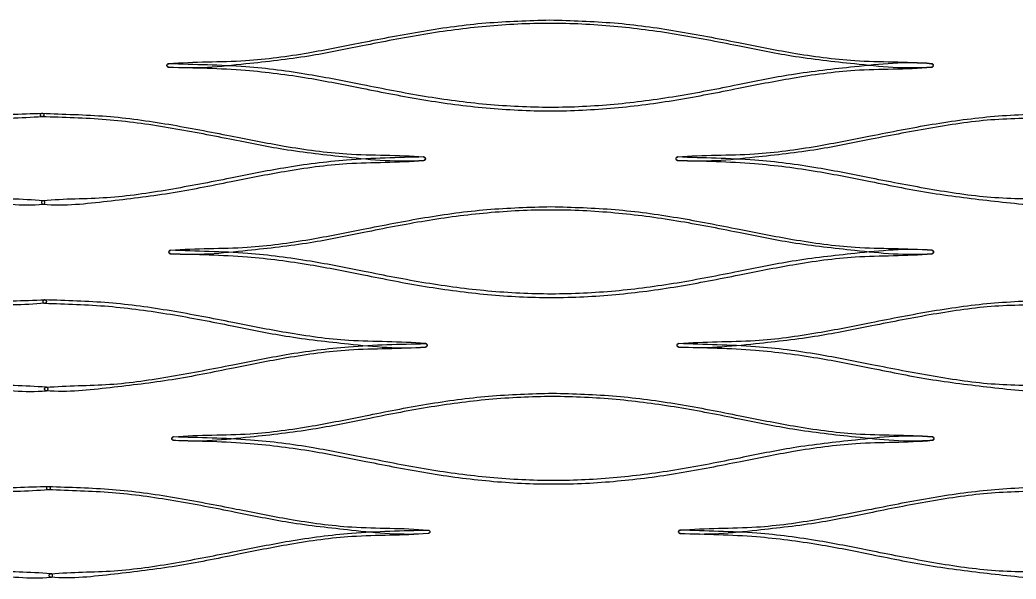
# Model space of a CAD drawing. Extents: x 63.6 to 147.6, y 158.4 to 204.5.
# Drawn here: x 84.26 to 104.75, y 170.83 to 182.33 of the extents above; entities that cross this region are included whole.
import ezdxf

# ---------------------------------------------------------------- set-up
doc = ezdxf.new("R2010")
doc.units = 0
doc.layers.add('Layer_1', color=7, linetype='CONTINUOUS')

msp = doc.modelspace()

# ---------------------------------------------------------------- linework, layer by layer
at = {"layer": 'Layer_1', "color": 7}
for points in [[(95.163981, 182.325381), (95.163981, 182.325381)], [(87.315212, 181.425247), (87.315212, 181.425247)], [(84.711289, 180.40605), (84.711289, 180.40605)], [(84.715155, 180.40605), (84.715155, 180.40605)], [(92.564997, 179.506466), (92.565561, 179.506466)], [(97.788874, 179.506466), (97.788874, 179.506466)], [(95.184922, 178.486719), (95.184922, 178.486719)], [(87.355457, 177.587135), (87.355457, 177.587135)], [(84.763641, 176.567938), (84.763641, 176.567938)], [(84.766943, 176.567938), (84.766943, 176.567938)], [(92.60194, 175.668905), (92.60194, 175.668905)], [(97.810351, 175.668905), (97.810351, 175.668905)], [(95.216334, 174.649707), (95.216334, 174.649707)], [(87.416643, 173.750124), (87.416643, 173.750124)], [(84.841929, 172.73203), (84.841929, 172.73203)], [(84.845768, 172.73203), (84.845768, 172.73203)], [(92.655393, 171.83355), (92.655393, 171.83355)], [(97.842891, 171.83355), (97.842891, 171.83355)]]:
    msp.add_lwpolyline(points, close=True, dxfattribs=at)
for points, knots in [([(95.163981, 182.325381), (94.722533, 182.312663), (93.850214, 182.287531), (92.557375, 182.109621), (91.345576, 181.870416), (90.133215, 181.629536), (88.806441, 181.443492), (87.846009, 181.472282), (87.306635, 181.424141), (87.295648, 181.417689), (87.287466, 181.408144), (87.283121, 181.396272), (87.283121, 181.383667), (87.287466, 181.371795), (87.295648, 181.36225), (87.306635, 181.355799), (87.848053, 181.307343), (88.81231, 181.408834), (90.143861, 181.552684), (91.357956, 181.802924), (92.56808, 182.040893), (93.856146, 182.21161), (95.164192, 182.276693), (96.472778, 182.211558), (97.762311, 182.040845), (98.974237, 181.802971), (100.190007, 181.552709), (101.522644, 181.408906), (102.487475, 181.307331), (103.029033, 181.355799), (103.040019, 181.36225), (103.048202, 181.371795), (103.052547, 181.383667), (103.052547, 181.396272), (103.048202, 181.408144), (103.040019, 181.417689), (103.029033, 181.424141), (102.489516, 181.472295), (101.528504, 181.443527), (100.200634, 181.629573), (98.986598, 181.870456), (97.773004, 182.10957), (96.478708, 182.287489), (95.605638, 182.312652), (95.163981, 182.325381)], [0, 0, 0, 0, 1.324024, 2.616324, 3.908788, 5.029002, 6.327226, 7.910085, 7.922507, 7.934749, 7.947172, 7.959594, 7.971836, 7.984259, 7.996681, 8.008923, 8.021346, 9.610297, 10.913964, 12.037087, 13.326471, 14.613813, 15.93142, 17.249655, 18.538633, 19.830133, 20.954756, 22.259744, 23.849111, 23.861533, 23.873775, 23.886198, 23.89862, 23.910862, 23.923285, 23.935707, 23.947949, 23.960372, 25.543654, 26.843213, 27.964933, 29.259493, 30.553423, 31.878073, 31.878073, 31.878073, 31.878073]), ([(87.315212, 181.425247), (87.309049, 181.423928), (87.296905, 181.421328), (87.284205, 181.406539), (87.280236, 181.3879), (87.286261, 181.369821), (87.300533, 181.356543), (87.312891, 181.355315), (87.319163, 181.354692)], [0, 0, 0, 0, 0.018471, 0.036395, 0.054867, 0.073338, 0.091262, 0.109733, 0.109733, 0.109733, 0.109733]), ([(87.319163, 181.354692), (87.847291, 181.343411), (88.809033, 181.322867), (90.136133, 181.152919), (91.351223, 180.909087), (92.56501, 180.669308), (93.858976, 180.498629), (95.172629, 180.43309), (96.485724, 180.498639), (97.77801, 180.669016), (98.989677, 180.90987), (100.202201, 181.150221), (101.529145, 181.336438), (102.489723, 181.307655), (103.029117, 181.355799), (103.040104, 181.362251), (103.048286, 181.371795), (103.052631, 181.383667), (103.052631, 181.396272), (103.048286, 181.408144), (103.040104, 181.417689), (103.029117, 181.42414), (102.487677, 181.472598), (101.523287, 181.371141), (100.191549, 181.227587), (98.977265, 180.977619), (97.767303, 180.739699), (96.479807, 180.568938), (95.172629, 180.503742), (93.864894, 180.569104), (92.575712, 180.7393), (91.363651, 180.979281), (90.146728, 181.221941), (88.815165, 181.397957), (87.848178, 181.401514), (87.317847, 181.425306), (87.316529, 181.425306), (87.315651, 181.425267), (87.315212, 181.425247)], [0, 0, 0, 0, 1.583741, 2.884058, 4.006731, 5.301587, 6.595023, 7.918726, 9.241624, 10.533347, 11.825784, 12.946076, 14.244686, 15.827603, 15.840026, 15.852268, 15.86469, 15.877113, 15.889355, 15.901778, 15.9142, 15.926442, 15.938865, 17.527881, 18.831895, 19.955065, 21.244447, 22.531245, 23.847733, 25.165026, 26.453538, 27.745339, 28.87089, 30.176611, 31.766451, 31.767769, 31.769086, 31.770404, 31.770404, 31.770404, 31.770404]), ([(84.715155, 180.40605), (84.27424, 180.393373), (83.403171, 180.368329), (82.112495, 180.190818), (80.903475, 179.95173), (79.694245, 179.710766), (78.370415, 179.52473), (77.411803, 179.553429), (76.873246, 179.50536), (76.86226, 179.498908), (76.854077, 179.489363), (76.849732, 179.477491), (76.849732, 179.464886), (76.854077, 179.453015), (76.86226, 179.44347), (76.873246, 179.437018), (77.413849, 179.388634), (78.376281, 179.490012), (79.704874, 179.633208), (80.915956, 179.884697), (82.122858, 180.11695), (83.410319, 180.309965), (84.277751, 180.29644), (84.727599, 180.336601), (84.738586, 180.343053), (84.746768, 180.352598), (84.751113, 180.36447), (84.751113, 180.377075), (84.746768, 180.388946), (84.738586, 180.398491), (84.727599, 180.404944), (84.719323, 180.405679), (84.715155, 180.40605)], [0, 0, 0, 0, 1.322425, 2.612569, 3.902188, 5.01914, 6.314306, 7.894727, 7.90715, 7.919392, 7.931814, 7.944237, 7.956479, 7.968901, 7.981324, 7.993566, 8.005988, 9.592508, 10.893078, 12.012908, 13.299447, 14.584678, 15.900707, 15.91313, 15.925371, 15.937794, 15.950217, 15.962458, 15.974881, 15.987304, 15.999546, 16.011968, 16.011968, 16.011968, 16.011968]), ([(84.711289, 180.40605), (84.707187, 180.405398), (84.699043, 180.404104), (84.68858, 180.397005), (84.681064, 180.387046), (84.677454, 180.375031), (84.678154, 180.362541), (84.683082, 180.351004), (84.691664, 180.341947), (84.702853, 180.336061), (85.154335, 180.315371), (86.021636, 180.301364), (87.313239, 180.11904), (88.52472, 179.884152), (89.740749, 179.633512), (91.072785, 179.490136), (92.036999, 179.388591), (92.57809, 179.437018), (92.589077, 179.44347), (92.597259, 179.453015), (92.601604, 179.464886), (92.601604, 179.477491), (92.597259, 179.489363), (92.589077, 179.498908), (92.57809, 179.50536), (92.039044, 179.553472), (91.078656, 179.524823), (89.751364, 179.7109), (88.537254, 179.951881), (87.323399, 180.189783), (86.029565, 180.371448), (85.155664, 180.386292), (84.713924, 180.406109), (84.712605, 180.406109), (84.711728, 180.406069), (84.711289, 180.40605)], [0, 0, 0, 0, 0.012332, 0.024487, 0.036819, 0.049151, 0.061306, 0.073638, 0.08597, 0.098125, 0.110457, 1.427875, 2.716644, 4.008601, 5.133408, 6.437898, 8.02587, 8.038293, 8.050535, 8.062958, 8.07538, 8.087622, 8.100045, 8.112467, 8.124709, 8.137132, 9.719012, 11.018085, 12.140021, 13.435044, 14.728733, 16.052554, 16.053872, 16.055189, 16.056507, 16.056507, 16.056507, 16.056507]), ([(105.632648, 180.40605), (105.191509, 180.393361), (104.319584, 180.36828), (103.027093, 180.190722), (101.815587, 179.951724), (100.603892, 179.710872), (99.278426, 179.524766), (98.319017, 179.553446), (97.780269, 179.50536), (97.769282, 179.498908), (97.7611, 179.489363), (97.756755, 179.477491), (97.756755, 179.464886), (97.7611, 179.453015), (97.769282, 179.44347), (97.780269, 179.437018), (98.321063, 179.388617), (99.284291, 179.490099), (100.614521, 179.633293), (101.828072, 179.884702), (103.037461, 180.116845), (104.32674, 180.309933), (105.19502, 180.29642), (105.645091, 180.336601), (105.656078, 180.343053), (105.66426, 180.352598), (105.668606, 180.36447), (105.668606, 180.377075), (105.66426, 180.388946), (105.656078, 180.398491), (105.645091, 180.404944), (105.636816, 180.405679), (105.632648, 180.40605)], [0, 0, 0, 0, 1.323099, 2.615143, 3.907624, 5.02708, 6.324078, 7.905072, 7.917494, 7.929736, 7.942159, 7.954581, 7.966823, 7.979246, 7.991668, 8.00391, 8.016333, 9.603425, 10.905826, 12.02816, 13.317574, 14.6047, 15.921396, 15.933818, 15.94606, 15.958483, 15.970905, 15.983147, 15.99557, 16.007992, 16.020234, 16.032657, 16.032657, 16.032657, 16.032657]), ([(76.885775, 179.435911), (77.413423, 179.424665), (78.374477, 179.404182), (79.700824, 179.233883), (80.915856, 178.991272), (82.129346, 178.745965), (83.424685, 178.597568), (84.29706, 178.496895), (84.749189, 178.537435), (84.760176, 178.543886), (84.768358, 178.553431), (84.772703, 178.565303), (84.772703, 178.577908), (84.768358, 178.58978), (84.760176, 178.599324), (84.749189, 178.605776), (84.299213, 178.645948), (83.430615, 178.632565), (82.140046, 178.824976), (80.928252, 179.058704), (79.711413, 179.303133), (78.380621, 179.478946), (77.414306, 179.482754), (76.884458, 179.506526), (76.88314, 179.506526), (76.882262, 179.506486), (76.881823, 179.506466)], [0, 0, 0, 0, 1.582298, 2.881983, 4.004544, 5.299781, 6.593139, 7.915964, 7.928386, 7.940628, 7.953051, 7.965474, 7.977715, 7.990138, 8.002561, 8.014802, 8.027225, 9.343634, 10.632032, 11.924189, 13.049661, 14.354789, 15.943179, 15.944496, 15.945814, 15.947132, 15.947132, 15.947132, 15.947132]), ([(92.565561, 179.506466), (92.036368, 179.495076), (91.073112, 179.474342), (89.745259, 179.304309), (88.533317, 179.05842), (87.326581, 178.82494), (86.04004, 178.63249), (85.17351, 178.64589), (84.724189, 178.605776), (84.713202, 178.599324), (84.70502, 178.58978), (84.700675, 178.577908), (84.700675, 178.565303), (84.70502, 178.553431), (84.713202, 178.543886), (84.724189, 178.537435), (85.175677, 178.496952), (86.045971, 178.597442), (87.337255, 178.74564), (88.545695, 178.99207), (89.75546, 179.231285), (91.079831, 179.417791), (92.038796, 179.388941), (92.577441, 179.437018), (92.588427, 179.44347), (92.59661, 179.453014), (92.600955, 179.464886), (92.600955, 179.477491), (92.59661, 179.489363), (92.588427, 179.498907), (92.57744, 179.505361), (92.569165, 179.506096), (92.564997, 179.506466)], [0, 0, 0, 0, 1.586932, 2.888589, 4.009171, 5.295611, 6.579704, 7.894162, 7.906585, 7.918827, 7.931249, 7.943672, 7.955914, 7.968336, 7.980759, 7.993001, 8.005424, 9.32634, 10.615296, 11.904846, 13.022398, 14.318356, 15.899038, 15.911461, 15.923703, 15.936126, 15.948548, 15.96079, 15.973213, 15.985635, 15.997877, 16.0103, 16.0103, 16.0103, 16.0103]), ([(97.788874, 179.506466), (97.784772, 179.505815), (97.776628, 179.504521), (97.766165, 179.497422), (97.758649, 179.487463), (97.755039, 179.475448), (97.755739, 179.462958), (97.760667, 179.451421), (97.769249, 179.442364), (97.780438, 179.436477), (97.788676, 179.436101), (97.792825, 179.435911)], [0, 0, 0, 0, 0.012332, 0.024487, 0.036819, 0.049151, 0.061306, 0.073638, 0.08597, 0.098125, 0.110457, 0.110457, 0.110457, 0.110457]), ([(97.792825, 179.435911), (98.320185, 179.424677), (99.280361, 179.404223), (100.605069, 179.23396), (101.817718, 178.991303), (103.028697, 178.745895), (104.322028, 178.597483), (105.193393, 178.496924), (105.645204, 178.537435), (105.656191, 178.543886), (105.664373, 178.553431), (105.668718, 178.565303), (105.668718, 178.577908), (105.664373, 178.58978), (105.656191, 178.599324), (105.645204, 178.605776), (105.19555, 178.64592), (104.327964, 178.632539), (103.039404, 178.824882), (101.830116, 179.058742), (100.615659, 179.303211), (99.286505, 179.478982), (98.321068, 179.482767), (97.791509, 179.506526), (97.79019, 179.506526), (97.789313, 179.506486), (97.788874, 179.506466)], [0, 0, 0, 0, 1.581431, 2.879347, 3.999632, 5.291923, 6.583173, 7.905054, 7.917476, 7.929718, 7.942141, 7.954563, 7.966805, 7.979228, 7.99165, 8.003892, 8.016315, 9.331766, 10.618063, 11.90728, 13.030476, 14.333834, 15.921358, 15.922675, 15.923993, 15.925311, 15.925311, 15.925311, 15.925311]), ([(95.184922, 178.486719), (94.744407, 178.47403), (93.873986, 178.448958), (92.584066, 178.271341), (91.375262, 178.032378), (90.166055, 177.791401), (88.842586, 177.605434), (87.88444, 177.634059), (87.346316, 177.586028), (87.335329, 177.579576), (87.327146, 177.570032), (87.322801, 177.55816), (87.322801, 177.545555), (87.327146, 177.533683), (87.335329, 177.524138), (87.346316, 177.517687), (87.886488, 177.469341), (88.848462, 177.570689), (90.176707, 177.71457), (91.38764, 177.964882), (92.594765, 178.20261), (93.879913, 178.373051), (95.185245, 178.437981), (96.491274, 178.372992), (97.778429, 178.202535), (98.988115, 177.964894), (100.201494, 177.714658), (101.531366, 177.570765), (102.494142, 177.469322), (103.034536, 177.517687), (103.045523, 177.524138), (103.053705, 177.533683), (103.05805, 177.545555), (103.05805, 177.55816), (103.053705, 177.570032), (103.045523, 177.579576), (103.034536, 177.586028), (102.496191, 177.634079), (101.537241, 177.605462), (100.212146, 177.791508), (99.000493, 178.032383), (97.789127, 178.27126), (96.497201, 178.448912), (95.625758, 178.474018), (95.184922, 178.486719)], [0, 0, 0, 0, 1.321224, 2.610626, 3.899992, 5.01724, 6.3123, 7.891432, 7.903855, 7.916097, 7.92852, 7.940942, 7.953184, 7.965607, 7.978029, 7.990271, 8.002694, 9.587931, 10.888428, 12.00858, 13.294852, 14.579301, 15.894116, 17.209894, 18.49645, 19.785649, 20.908261, 22.21052, 23.796417, 23.808839, 23.821081, 23.833504, 23.845926, 23.858168, 23.870591, 23.883013, 23.895255, 23.907678, 25.487469, 26.784292, 27.903999, 29.196292, 30.487801, 31.809989, 31.809989, 31.809989, 31.809989]), ([(87.355457, 177.587135), (87.351352, 177.586516), (87.343201, 177.585288), (87.332687, 177.578275), (87.325095, 177.568381), (87.321391, 177.5564), (87.321991, 177.54391), (87.326825, 177.532339), (87.33533, 177.523218), (87.346467, 177.517245), (87.354698, 177.516802), (87.358844, 177.51658)], [0, 0, 0, 0, 0.012327, 0.024477, 0.036803, 0.04913, 0.06128, 0.073606, 0.085933, 0.098083, 0.110409, 0.110409, 0.110409, 0.110409]), ([(87.358844, 177.51658), (87.885912, 177.505287), (88.845966, 177.484717), (90.170867, 177.314791), (91.384149, 177.07097), (92.595929, 176.831373), (93.887332, 176.660959), (95.198039, 176.595638), (96.507946, 176.660754), (97.796952, 176.830954), (99.00531, 177.071757), (100.214541, 177.312123), (101.538175, 177.498294), (102.496454, 177.469652), (103.034621, 177.517686), (103.045607, 177.524138), (103.05379, 177.533683), (103.058135, 177.545555), (103.058135, 177.55816), (103.05379, 177.570032), (103.045607, 177.579577), (103.034621, 177.586028), (102.49436, 177.634381), (101.532138, 177.533075), (100.20352, 177.389476), (98.992431, 177.13955), (97.785874, 176.901642), (96.50185, 176.731044), (95.197943, 176.666292), (93.893063, 176.731437), (92.606256, 176.901381), (91.396101, 177.141052), (90.181096, 177.38408), (88.851861, 177.558508), (87.886945, 177.566835), (87.357715, 177.587179), (87.356586, 177.587179), (87.355833, 177.58715), (87.355457, 177.587135)], [0, 0, 0, 0, 1.580564, 2.878995, 4.00017, 5.293091, 6.583945, 7.904424, 9.224305, 10.512665, 11.801613, 12.918992, 14.214319, 15.793579, 15.806002, 15.818244, 15.830666, 15.843089, 15.855331, 15.867753, 15.880176, 15.892418, 15.90484, 17.490339, 18.791333, 19.911746, 21.197484, 22.480655, 23.793987, 25.108202, 26.394401, 27.684411, 28.80832, 30.111886, 31.698402, 31.699531, 31.700661, 31.70179, 31.70179, 31.70179, 31.70179]), ([(84.766943, 176.567938), (84.32728, 176.555268), (83.458947, 176.530245), (82.172665, 176.352766), (80.968372, 176.113584), (79.763905, 175.872837), (78.444842, 175.687139), (77.489475, 175.715717), (76.952607, 175.667798), (76.94162, 175.661346), (76.933438, 175.651801), (76.929093, 175.639929), (76.929093, 175.627324), (76.933438, 175.615453), (76.94162, 175.605908), (76.952607, 175.599457), (77.491521, 175.551222), (78.45072, 175.652383), (79.774529, 175.795722), (80.98082, 176.047148), (82.183034, 176.27934), (83.466112, 176.471945), (84.330807, 176.458441), (84.779387, 176.498489), (84.790373, 176.504941), (84.798556, 176.514486), (84.802901, 176.526357), (84.802901, 176.538962), (84.798556, 176.550834), (84.790373, 176.560379), (84.779386, 176.566832), (84.771111, 176.567567), (84.766943, 176.567938)], [0, 0, 0, 0, 1.318666, 2.604361, 3.889079, 5.001526, 6.291942, 7.86733, 7.879752, 7.891994, 7.904417, 7.916839, 7.929081, 7.941504, 7.953926, 7.966168, 7.978591, 9.560076, 10.855923, 11.971287, 13.252904, 14.53366, 15.84591, 15.858332, 15.870574, 15.882997, 15.895419, 15.907661, 15.920084, 15.932506, 15.944748, 15.957171, 15.957171, 15.957171, 15.957171]), ([(84.763641, 176.567938), (84.75747, 176.566668), (84.74531, 176.564166), (84.732498, 176.549485), (84.728382, 176.530886), (84.73426, 176.512767), (84.74842, 176.499381), (84.760763, 176.498055), (84.767028, 176.497382)], [0, 0, 0, 0, 0.018464, 0.036381, 0.054845, 0.073309, 0.091225, 0.109689, 0.109689, 0.109689, 0.109689]), ([(84.767028, 176.497382), (85.205317, 176.484792), (86.072639, 176.459878), (87.359799, 176.282268), (88.56993, 176.046441), (89.783582, 175.796148), (91.112709, 175.652561), (92.074696, 175.551146), (92.614468, 175.599457), (92.625455, 175.605908), (92.633637, 175.615453), (92.637982, 175.627324), (92.637982, 175.639929), (92.633637, 175.651801), (92.625455, 175.661346), (92.614468, 175.667798), (92.076697, 175.715797), (91.118405, 175.687252), (89.793862, 175.873068), (88.581853, 176.113657), (87.370079, 176.352004), (86.078569, 176.532001), (85.206626, 176.551041), (84.765899, 176.567981), (84.76477, 176.567981), (84.764017, 176.567952), (84.763641, 176.567938)], [0, 0, 0, 0, 1.314555, 2.60135, 3.891523, 5.014265, 6.315996, 7.900041, 7.912464, 7.924705, 7.937128, 7.949551, 7.961793, 7.974215, 7.986638, 7.99888, 8.011302, 9.589383, 10.88594, 12.005934, 13.299045, 14.590529, 15.911354, 15.912483, 15.913612, 15.914742, 15.914742, 15.914742, 15.914742]), ([(105.632648, 176.567938), (105.192617, 176.555248), (104.322944, 176.530169), (103.033928, 176.352654), (101.825867, 176.113525), (100.617498, 175.872983), (99.295527, 175.687186), (98.338599, 175.715761), (97.801238, 175.667798), (97.790251, 175.661346), (97.782069, 175.651801), (97.777724, 175.639929), (97.777724, 175.627324), (97.782069, 175.615453), (97.790251, 175.605908), (97.801238, 175.599457), (98.340648, 175.551178), (99.301411, 175.652522), (100.628128, 175.795837), (101.838317, 176.047104), (103.044289, 176.279216), (104.330106, 176.471894), (105.196136, 176.458407), (105.645091, 176.498489), (105.656078, 176.504941), (105.66426, 176.514486), (105.668606, 176.526357), (105.668606, 176.538962), (105.66426, 176.550834), (105.656078, 176.560379), (105.645091, 176.566832), (105.636816, 176.567567), (105.632648, 176.567938)], [0, 0, 0, 0, 1.319773, 2.608391, 3.89725, 5.013695, 6.307348, 7.884207, 7.89663, 7.908872, 7.921295, 7.933717, 7.945959, 7.958382, 7.970804, 7.983046, 7.995469, 9.578433, 10.877522, 11.996872, 13.282624, 14.566296, 15.879666, 15.892088, 15.90433, 15.916753, 15.929175, 15.941417, 15.95384, 15.966262, 15.978504, 15.990927, 15.990927, 15.990927, 15.990927]), ([(76.965135, 175.598349), (77.491472, 175.587084), (78.450495, 175.566557), (79.77426, 175.396207), (80.987334, 175.153761), (82.198653, 174.908477), (83.491263, 174.760409), (84.361598, 174.659986), (84.812576, 174.700424), (84.823563, 174.706875), (84.831745, 174.71642), (84.83609, 174.728291), (84.83609, 174.740896), (84.831745, 174.752768), (84.823563, 174.762313), (84.812576, 174.768765), (84.363752, 174.808834), (83.497183, 174.795603), (82.209362, 174.987905), (80.999761, 175.221808), (79.784848, 175.465871), (78.456621, 175.641391), (77.492356, 175.645251), (76.963819, 175.668964), (76.962501, 175.668964), (76.961623, 175.668924), (76.961184, 175.668905)], [0, 0, 0, 0, 1.578361, 2.875892, 3.996882, 5.289997, 6.580636, 7.900034, 7.912457, 7.924698, 7.937121, 7.949544, 7.961785, 7.974208, 7.986631, 7.998873, 8.011295, 9.324271, 10.609992, 11.900059, 13.023938, 14.326867, 15.91132, 15.912638, 15.913956, 15.915273, 15.915273, 15.915273, 15.915273]), ([(92.60194, 175.668905), (92.074247, 175.657545), (91.113894, 175.636872), (89.790252, 175.467101), (88.582735, 175.221574), (87.38076, 174.987731), (86.098968, 174.795487), (85.235455, 174.80875), (84.787576, 174.768765), (84.776589, 174.762313), (84.768407, 174.752768), (84.764062, 174.740896), (84.764062, 174.728291), (84.768407, 174.71642), (84.776589, 174.706875), (84.787576, 174.700424), (85.237656, 174.660066), (86.105069, 174.760216), (87.391811, 174.908052), (88.595674, 175.154578), (89.801009, 175.393683), (91.12115, 175.580181), (92.077246, 175.551513), (92.614383, 175.599456), (92.62537, 175.605908), (92.633552, 175.615453), (92.637898, 175.627324), (92.637898, 175.639929), (92.633552, 175.651801), (92.62537, 175.661346), (92.614383, 175.667799), (92.606108, 175.668534), (92.60194, 175.668905)], [0, 0, 0, 0, 1.582429, 2.879876, 3.996534, 5.277876, 6.557171, 7.867331, 7.879754, 7.891996, 7.904419, 7.916841, 7.929083, 7.941506, 7.953928, 7.96617, 7.978593, 9.295314, 10.579783, 11.864311, 12.977954, 14.269741, 15.845933, 15.858355, 15.870597, 15.88302, 15.895443, 15.907684, 15.920107, 15.93253, 15.944771, 15.957194, 15.957194, 15.957194, 15.957194]), ([(97.810351, 175.668905), (97.804188, 175.667585), (97.792044, 175.664985), (97.779344, 175.650196), (97.775375, 175.631558), (97.7814, 175.613479), (97.795672, 175.6002), (97.80803, 175.598972), (97.814302, 175.598349)], [0, 0, 0, 0, 0.018471, 0.036395, 0.054867, 0.073338, 0.091262, 0.109733, 0.109733, 0.109733, 0.109733]), ([(97.814302, 175.598349), (98.340277, 175.587109), (99.29795, 175.566644), (100.61916, 175.396316), (101.828572, 175.153758), (103.036202, 174.908391), (104.325894, 174.760289), (105.194724, 174.66003), (105.645204, 174.700424), (105.656191, 174.706875), (105.664373, 174.71642), (105.668718, 174.728291), (105.668718, 174.740896), (105.664373, 174.752768), (105.656191, 174.762313), (105.645204, 174.768765), (105.196879, 174.80879), (104.331814, 174.795567), (103.046911, 174.987785), (101.841003, 175.221813), (100.629755, 175.465984), (99.304082, 175.641473), (98.341163, 175.645267), (97.812986, 175.668964), (97.811667, 175.668964), (97.81079, 175.668924), (97.810351, 175.668905)], [0, 0, 0, 0, 1.577273, 2.871832, 3.989237, 5.278191, 6.56577, 7.883683, 7.896106, 7.908348, 7.92077, 7.933193, 7.945435, 7.957857, 7.97028, 7.982522, 7.994944, 9.306435, 10.589096, 11.875002, 12.995285, 14.295248, 15.878619, 15.879937, 15.881254, 15.882572, 15.882572, 15.882572, 15.882572]), ([(95.216334, 174.649707), (94.777277, 174.63702), (93.9098, 174.611952), (92.624467, 174.434367), (91.420425, 174.195415), (90.2163, 173.954431), (88.898164, 173.768473), (87.943701, 173.796876), (87.407501, 173.749017), (87.396514, 173.742565), (87.388332, 173.73302), (87.383987, 173.721148), (87.383987, 173.708543), (87.388332, 173.696672), (87.396514, 173.687127), (87.407501, 173.680676), (87.945796, 173.632497), (88.904217, 173.733591), (90.22731, 173.877626), (91.433253, 174.127878), (92.635523, 174.365625), (93.915903, 174.536055), (95.216934, 174.600972), (96.519149, 174.535953), (97.802824, 174.365549), (99.009117, 174.12789), (100.218824, 173.877752), (101.544456, 173.733715), (102.504154, 173.632465), (103.042805, 173.680676), (103.053792, 173.687127), (103.061974, 173.696672), (103.066319, 173.708543), (103.066319, 173.721148), (103.061974, 173.73302), (103.053792, 173.742565), (103.042805, 173.749017), (102.506202, 173.796912), (101.550332, 173.768526), (100.229476, 173.954583), (99.021495, 174.195386), (97.813522, 174.434273), (96.525076, 174.61188), (95.655942, 174.637001), (95.216334, 174.649707)], [0, 0, 0, 0, 1.316848, 2.601793, 3.886319, 4.998842, 6.288514, 7.861912, 7.874335, 7.886577, 7.898999, 7.911422, 7.923664, 7.936086, 7.948509, 7.960751, 7.973173, 9.552815, 10.84818, 11.963745, 13.245039, 14.524776, 15.835075, 17.14717, 18.430488, 19.71623, 20.835556, 22.133712, 23.714415, 23.726838, 23.73908, 23.751502, 23.763925, 23.776167, 23.788589, 23.801012, 23.813254, 23.825677, 25.400275, 26.692994, 27.809416, 29.098252, 30.386522, 31.705027, 31.705027, 31.705027, 31.705027]), ([(87.416643, 173.750124), (87.410472, 173.748854), (87.398312, 173.746352), (87.385499, 173.731671), (87.381384, 173.713072), (87.387262, 173.694953), (87.401422, 173.681567), (87.413765, 173.680241), (87.420029, 173.679568)], [0, 0, 0, 0, 0.018464, 0.036381, 0.054845, 0.073309, 0.091225, 0.109689, 0.109689, 0.109689, 0.109689]), ([(87.420029, 173.679568), (87.945469, 173.668297), (88.902732, 173.647762), (90.223979, 173.478204), (91.434147, 173.234484), (92.642849, 172.995221), (93.930532, 172.824636), (95.236857, 172.75909), (96.541762, 172.824527), (97.825428, 172.994733), (99.028723, 173.235282), (100.233004, 173.47561), (101.551713, 173.661322), (102.506556, 173.632804), (103.04289, 173.680675), (103.053877, 173.687127), (103.062059, 173.696672), (103.066404, 173.708543), (103.066404, 173.721148), (103.062059, 173.73302), (103.053877, 173.742565), (103.04289, 173.749016), (102.504463, 173.797207), (101.545679, 173.696238), (100.221994, 173.552938), (99.015858, 173.303079), (97.814357, 173.065423), (96.535662, 172.89482), (95.236812, 172.829744), (93.936462, 172.895106), (92.653566, 173.065236), (91.446575, 173.3046), (90.234579, 173.547503), (88.908806, 173.721532), (87.946551, 173.729885), (87.418901, 173.750167), (87.417771, 173.750167), (87.417019, 173.750138), (87.416643, 173.750124)], [0, 0, 0, 0, 1.575681, 2.87063, 3.989149, 5.278977, 6.56634, 7.882437, 9.197037, 10.480077, 11.763769, 12.876682, 14.167122, 15.740919, 15.753342, 15.765583, 15.778006, 15.790429, 15.80267, 15.815093, 15.827516, 15.839758, 15.85218, 17.432215, 18.728314, 19.844243, 21.124749, 22.402614, 23.710654, 25.020322, 26.302761, 27.589553, 28.710962, 30.011309, 31.593082, 31.594212, 31.595341, 31.59647, 31.59647, 31.59647, 31.59647]), ([(84.845768, 172.73203), (84.40786, 172.719379), (83.543318, 172.694405), (82.263277, 172.517115), (81.065625, 172.278362), (79.868271, 172.037301), (78.556159, 171.85181), (77.605545, 171.880145), (77.071112, 171.832443), (77.060126, 171.825991), (77.051943, 171.816446), (77.047598, 171.804575), (77.047598, 171.79197), (77.051943, 171.780098), (77.060126, 171.770553), (77.071112, 171.764102), (77.607638, 171.71608), (78.562217, 171.816871), (79.879264, 171.960226), (81.078538, 172.211867), (82.274019, 172.443707), (83.550657, 172.636036), (84.411446, 172.622694), (84.858211, 172.662581), (84.869198, 172.669033), (84.87738, 172.678578), (84.881725, 172.690449), (84.881725, 172.703054), (84.87738, 172.714926), (84.869198, 172.724471), (84.858211, 172.730924), (84.849936, 172.731659), (84.845768, 172.73203)], [0, 0, 0, 0, 1.313397, 2.592978, 3.870438, 4.976468, 6.259801, 7.827932, 7.840355, 7.852597, 7.86502, 7.877442, 7.889684, 7.902107, 7.914529, 7.926771, 7.939194, 9.513563, 10.80259, 11.911693, 13.185897, 14.460275, 15.767115, 15.779538, 15.79178, 15.804202, 15.816625, 15.828867, 15.84129, 15.853712, 15.865954, 15.878377, 15.878377, 15.878377, 15.878377]), ([(84.841929, 172.73203), (84.837828, 172.731378), (84.829683, 172.730084), (84.819221, 172.722985), (84.811705, 172.713026), (84.808095, 172.701011), (84.808794, 172.688521), (84.813723, 172.676984), (84.822304, 172.667927), (84.833494, 172.662041), (85.282438, 172.641468), (86.145305, 172.627371), (87.430653, 172.445575), (88.636868, 172.211342), (89.847131, 171.960716), (91.171804, 171.817204), (92.130316, 171.715981), (92.667949, 171.764102), (92.678936, 171.770553), (92.687118, 171.780098), (92.691463, 171.79197), (92.691463, 171.804575), (92.687118, 171.816446), (92.678936, 171.825991), (92.667949, 171.832443), (92.132368, 171.880247), (91.177699, 171.85199), (89.857754, 172.037667), (88.649373, 172.278465), (87.44082, 172.515892), (86.153247, 172.697337), (85.283799, 172.712384), (84.844564, 172.732089), (84.843246, 172.732089), (84.842368, 172.732049), (84.841929, 172.73203)], [0, 0, 0, 0, 0.012332, 0.024487, 0.036819, 0.049151, 0.061306, 0.073638, 0.08597, 0.098125, 0.110457, 1.420332, 2.703257, 3.989857, 5.109966, 6.40756, 7.98523, 7.997652, 8.009894, 8.022317, 8.03474, 8.046981, 8.059404, 8.071827, 8.084068, 8.096491, 9.668044, 10.960207, 12.077418, 13.367106, 14.654977, 15.971275, 15.972592, 15.97391, 15.975228, 15.975228, 15.975228, 15.975228]), ([(105.632648, 172.73203), (105.194206, 172.719351), (104.327713, 172.694294), (103.043672, 172.516937), (101.840604, 172.278324), (100.637822, 172.03752), (99.321893, 171.851882), (98.369314, 171.880196), (97.834314, 171.832443), (97.823327, 171.825991), (97.815145, 171.816446), (97.8108, 171.804575), (97.8108, 171.79197), (97.815145, 171.780098), (97.823327, 171.770553), (97.834314, 171.764102), (98.371408, 171.716029), (99.327953, 171.817061), (100.64881, 171.960397), (101.853509, 172.21186), (103.054405, 172.443508), (104.335059, 172.635962), (105.197789, 172.622646), (105.645091, 172.662581), (105.656078, 172.669033), (105.66426, 172.678578), (105.668606, 172.690449), (105.668606, 172.703054), (105.66426, 172.714926), (105.656078, 172.724471), (105.645091, 172.730924), (105.636816, 172.731659), (105.632648, 172.73203)], [0, 0, 0, 0, 1.315004, 2.598848, 3.8824, 4.993932, 6.281511, 7.851331, 7.863753, 7.875995, 7.888418, 7.90084, 7.913082, 7.925505, 7.937927, 7.950169, 7.962592, 9.538655, 10.831926, 11.9465, 13.226827, 14.505469, 15.813912, 15.826334, 15.838576, 15.850999, 15.863421, 15.875663, 15.888086, 15.900509, 15.91275, 15.925173, 15.925173, 15.925173, 15.925173]), ([(77.083669, 171.762994), (77.608095, 171.751737), (78.564037, 171.731216), (79.883932, 171.561112), (81.093949, 171.319046), (82.301918, 171.073946), (83.590076, 170.925668), (84.457159, 170.825347), (84.906274, 170.865619), (84.917261, 170.87207), (84.925443, 170.881615), (84.929788, 170.893487), (84.929788, 170.906092), (84.925443, 170.917964), (84.917261, 170.927508), (84.906274, 170.93396), (84.45932, 170.973863), (83.596018, 170.960859), (82.312631, 171.152927), (81.106354, 171.386479), (79.894535, 171.630369), (78.570193, 171.805931), (77.60899, 171.809982), (77.082352, 171.833609), (77.081034, 171.833609), (77.080157, 171.833569), (77.079718, 171.83355)], [0, 0, 0, 0, 1.572632, 2.866653, 3.985284, 5.27505, 6.561443, 7.875286, 7.887709, 7.899951, 7.912373, 7.924796, 7.937038, 7.94946, 7.961883, 7.974125, 7.986547, 9.293949, 10.575396, 11.862093, 12.983623, 14.283074, 15.861823, 15.863141, 15.864458, 15.865776, 15.865776, 15.865776, 15.865776]), ([(92.655393, 171.83355), (92.130134, 171.822189), (91.174381, 171.801517), (89.857356, 171.6317), (88.656471, 171.386212), (87.461203, 171.15264), (86.186218, 170.960679), (85.327075, 170.973758), (84.881302, 170.93396), (84.870315, 170.927508), (84.862133, 170.917964), (84.857788, 170.906092), (84.857788, 170.893487), (84.862133, 170.881615), (84.870315, 170.87207), (84.881302, 170.865619), (85.32928, 170.825448), (86.192336, 170.925335), (87.472252, 171.073445), (88.669373, 171.319805), (89.868109, 171.558718), (91.181642, 171.744829), (92.133151, 171.716376), (92.667836, 171.764101), (92.678823, 171.770553), (92.687005, 171.780098), (92.69135, 171.79197), (92.69135, 171.804575), (92.687005, 171.816446), (92.678823, 171.825991), (92.667836, 171.832444), (92.659561, 171.833179), (92.655393, 171.83355)], [0, 0, 0, 0, 1.575122, 2.866068, 3.976823, 5.251054, 6.523442, 7.827325, 7.839747, 7.851989, 7.864412, 7.876834, 7.889076, 7.901499, 7.913922, 7.926163, 7.938586, 9.249043, 10.526626, 11.804076, 12.911778, 14.197037, 15.765921, 15.778344, 15.790586, 15.803008, 15.815431, 15.827673, 15.840096, 15.852518, 15.86476, 15.877183, 15.877183, 15.877183, 15.877183]), ([(97.842891, 171.83355), (97.836728, 171.83223), (97.824584, 171.82963), (97.811884, 171.814841), (97.807915, 171.796203), (97.81394, 171.778124), (97.828212, 171.764846), (97.84057, 171.763618), (97.846842, 171.762994)], [0, 0, 0, 0, 0.018471, 0.036395, 0.054867, 0.073338, 0.091262, 0.109733, 0.109733, 0.109733, 0.109733]), ([(97.846842, 171.762994), (98.370652, 171.75177), (99.324475, 171.731332), (100.640368, 171.561304), (101.844841, 171.318982), (103.047401, 171.07381), (104.331551, 170.925484), (105.196669, 170.825398), (105.645204, 170.865619), (105.656191, 170.87207), (105.664373, 170.881615), (105.668718, 170.893487), (105.668718, 170.906092), (105.664373, 170.917964), (105.656191, 170.927508), (105.645204, 170.93396), (105.198828, 170.973812), (104.337487, 170.960793), (103.058108, 171.15274), (101.857238, 171.386434), (100.650965, 171.630565), (99.330625, 171.80604), (98.371544, 171.810009), (97.845526, 171.833609), (97.844208, 171.833609), (97.84333, 171.833569), (97.842891, 171.83355)], [0, 0, 0, 0, 1.570779, 2.860284, 3.973286, 5.257027, 6.539206, 7.851324, 7.863746, 7.875988, 7.888411, 7.900833, 7.913075, 7.925498, 7.93792, 7.950162, 7.962585, 9.268267, 10.545506, 11.826166, 12.942079, 14.237008, 15.813898, 15.815216, 15.816533, 15.817851, 15.817851, 15.817851, 15.817851])]:
    msp.add_open_spline(points, degree=3, knots=knots, dxfattribs=at)

doc.saveas('drawing.dxf')
